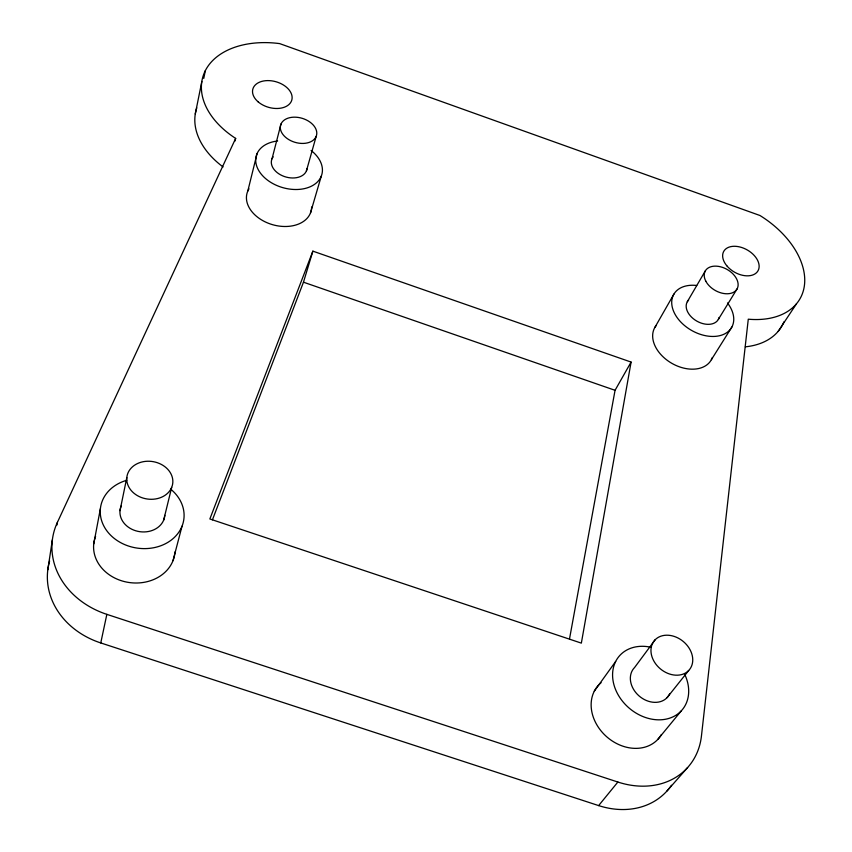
<?xml version="1.0" encoding="UTF-8"?>
<svg xmlns="http://www.w3.org/2000/svg" width="852" height="852" viewBox="0 0 852 852"><rect width="100%" height="100%" fill="white"/><g stroke="black" fill="none" stroke-linecap="round" stroke-linejoin="round"><path stroke-width="1.28" d="M47.818 569.754L52.366 539.827M56.999 524.97L57.403 522.351L235.653 138.407A83.134 54.826 16.1 0 1 204.778 71.781A83.134 54.826 16.1 0 1 279.669 43.612L759.941 215.492A80.993 52.771 29.3 0 1 804.49 284.824A80.993 52.771 29.3 0 1 748.28 319.191L701.452 735.968A80.429 65.242 41.6 0 1 617.87 782.04L598.636 805.587L100.76 642.941A79.63 68.064 6.1 0 1 49.618 560.936M631.098 362.079L581.352 643.122L209.858 518.964L312.876 251.148L631.098 362.079L615.059 390.301L569.53 638.787M93.741 543.917L100.398 508.623M195.268 114.019L201.839 81.472M203.756 78.437L205.343 70.631M120.004 510.667L126.81 477.578M100.76 642.941L106.851 614.356A81.707 68.927 7.2 0 1 57.403 522.351M235.067 140.985L235.653 138.407M163.68 520.082L171.678 487.408A23.153 18.914 9.2 0 0 145.149 461.411A23.153 18.914 9.2 0 0 132.561 491.966A23.153 18.914 9.2 0 0 171.678 487.408M247.825 190.997L257.091 153.52M272.033 158.781L281 123.987M172.999 560.691L182.03 526.195M306.422 170.89L316.156 136.437A18.68 12.535 16.6 0 0 293.876 117.171A18.68 12.535 16.6 0 0 285.59 137.3A18.68 12.535 16.6 0 0 316.156 136.437M310.49 212.957L321.289 176.13M212.446 519.805L303.472 282.193L312.876 251.148M654.911 327.36L673.921 294.078M687.319 301.714L705.328 270.872M718.353 319.393L737.097 288.871M711.367 359.704L731.836 327.083M778.238 331.279L796.45 303.834M594.281 691.206L615.666 661.461M655.22 639.692L634.623 667.467A22.163 17.668 40.5 0 0 640.619 697.192A22.163 17.668 40.5 0 0 669.672 693.826M667.063 697.66L688.704 670.492A22.77 17.849 39.7 0 0 674.145 636.391A22.77 17.849 39.7 0 0 652.717 658.724A22.77 17.849 39.7 0 0 688.704 670.492M657.776 739.451L681.27 710.877M666.956 791.018L687.607 767.546M106.851 614.356L617.87 782.04M303.472 282.193L615.059 390.301M223.075 166.939A81.462 54.805 15.9 0 1 196.791 107.853M783.893 321.886A79.396 52.792 29.5 0 1 745.383 346.817M671.472 785.256A78.427 64.518 42.5 0 1 598.636 805.587M174.98 551.947A40.832 34.431 7.2 0 1 126.756 582.108A40.832 34.431 7.2 0 1 95.584 536.366M311.64 206.983A33.26 23.323 16 0 1 272.48 224.662A33.26 23.323 16 0 1 248.986 188.825M712.336 357.552A32.536 22.493 30 0 1 671.877 363.357A32.536 22.493 30 0 1 656.264 325.432M661.418 734.509A40.193 32.6 41.5 0 1 607.156 737.161A40.193 32.6 41.5 0 1 601.065 682.729M170.837 489.272A42.067 34.911 8.3 0 1 168.217 542.16A42.067 34.911 8.3 0 1 105.829 529.39A42.067 34.911 8.3 0 1 126.82 480.262M164.809 515.332A22.535 18.701 8.3 0 1 137.886 531.339A22.535 18.701 8.3 0 1 121.229 505.928M684.497 673.889A41.386 32.994 40.6 0 1 662.462 719.674A41.386 32.994 40.6 0 1 613.046 680.705A41.386 32.994 40.6 0 1 650.651 647.201M727.491 302.961A33.334 22.525 29.7 0 1 717.49 336.125A33.334 22.525 29.7 0 1 673.538 311.15A33.334 22.525 29.7 0 1 696.723 285.484M719.131 317.423A17.86 12.066 29.7 0 1 696.84 321.129A17.86 12.066 29.7 0 1 688.608 300.042M311.087 150.474A34.091 23.377 16.3 0 1 310.128 186.79A34.091 23.377 16.3 0 1 260.052 172.583A34.091 23.377 16.3 0 1 277.635 140.985M306.986 168.781A18.265 12.524 16.3 0 1 284.312 176.502A18.265 12.524 16.3 0 1 273.162 156.864M705.775 281.107A18.254 12.066 29.5 0 0 735.031 291.309A18.254 12.066 29.5 0 0 722.688 267.443A18.254 12.066 29.5 0 0 705.775 281.107M726.788 265.76A19.692 12.801 29.6 0 0 757.982 270.84A19.692 12.801 29.6 0 0 737.896 246.569A19.692 12.801 29.6 0 0 726.788 265.76M258.135 101.846A20.246 13.323 15.8 0 0 291.384 101.207A20.246 13.323 15.8 0 0 267.443 80.599A20.246 13.323 15.8 0 0 258.135 101.846"/></g></svg>
